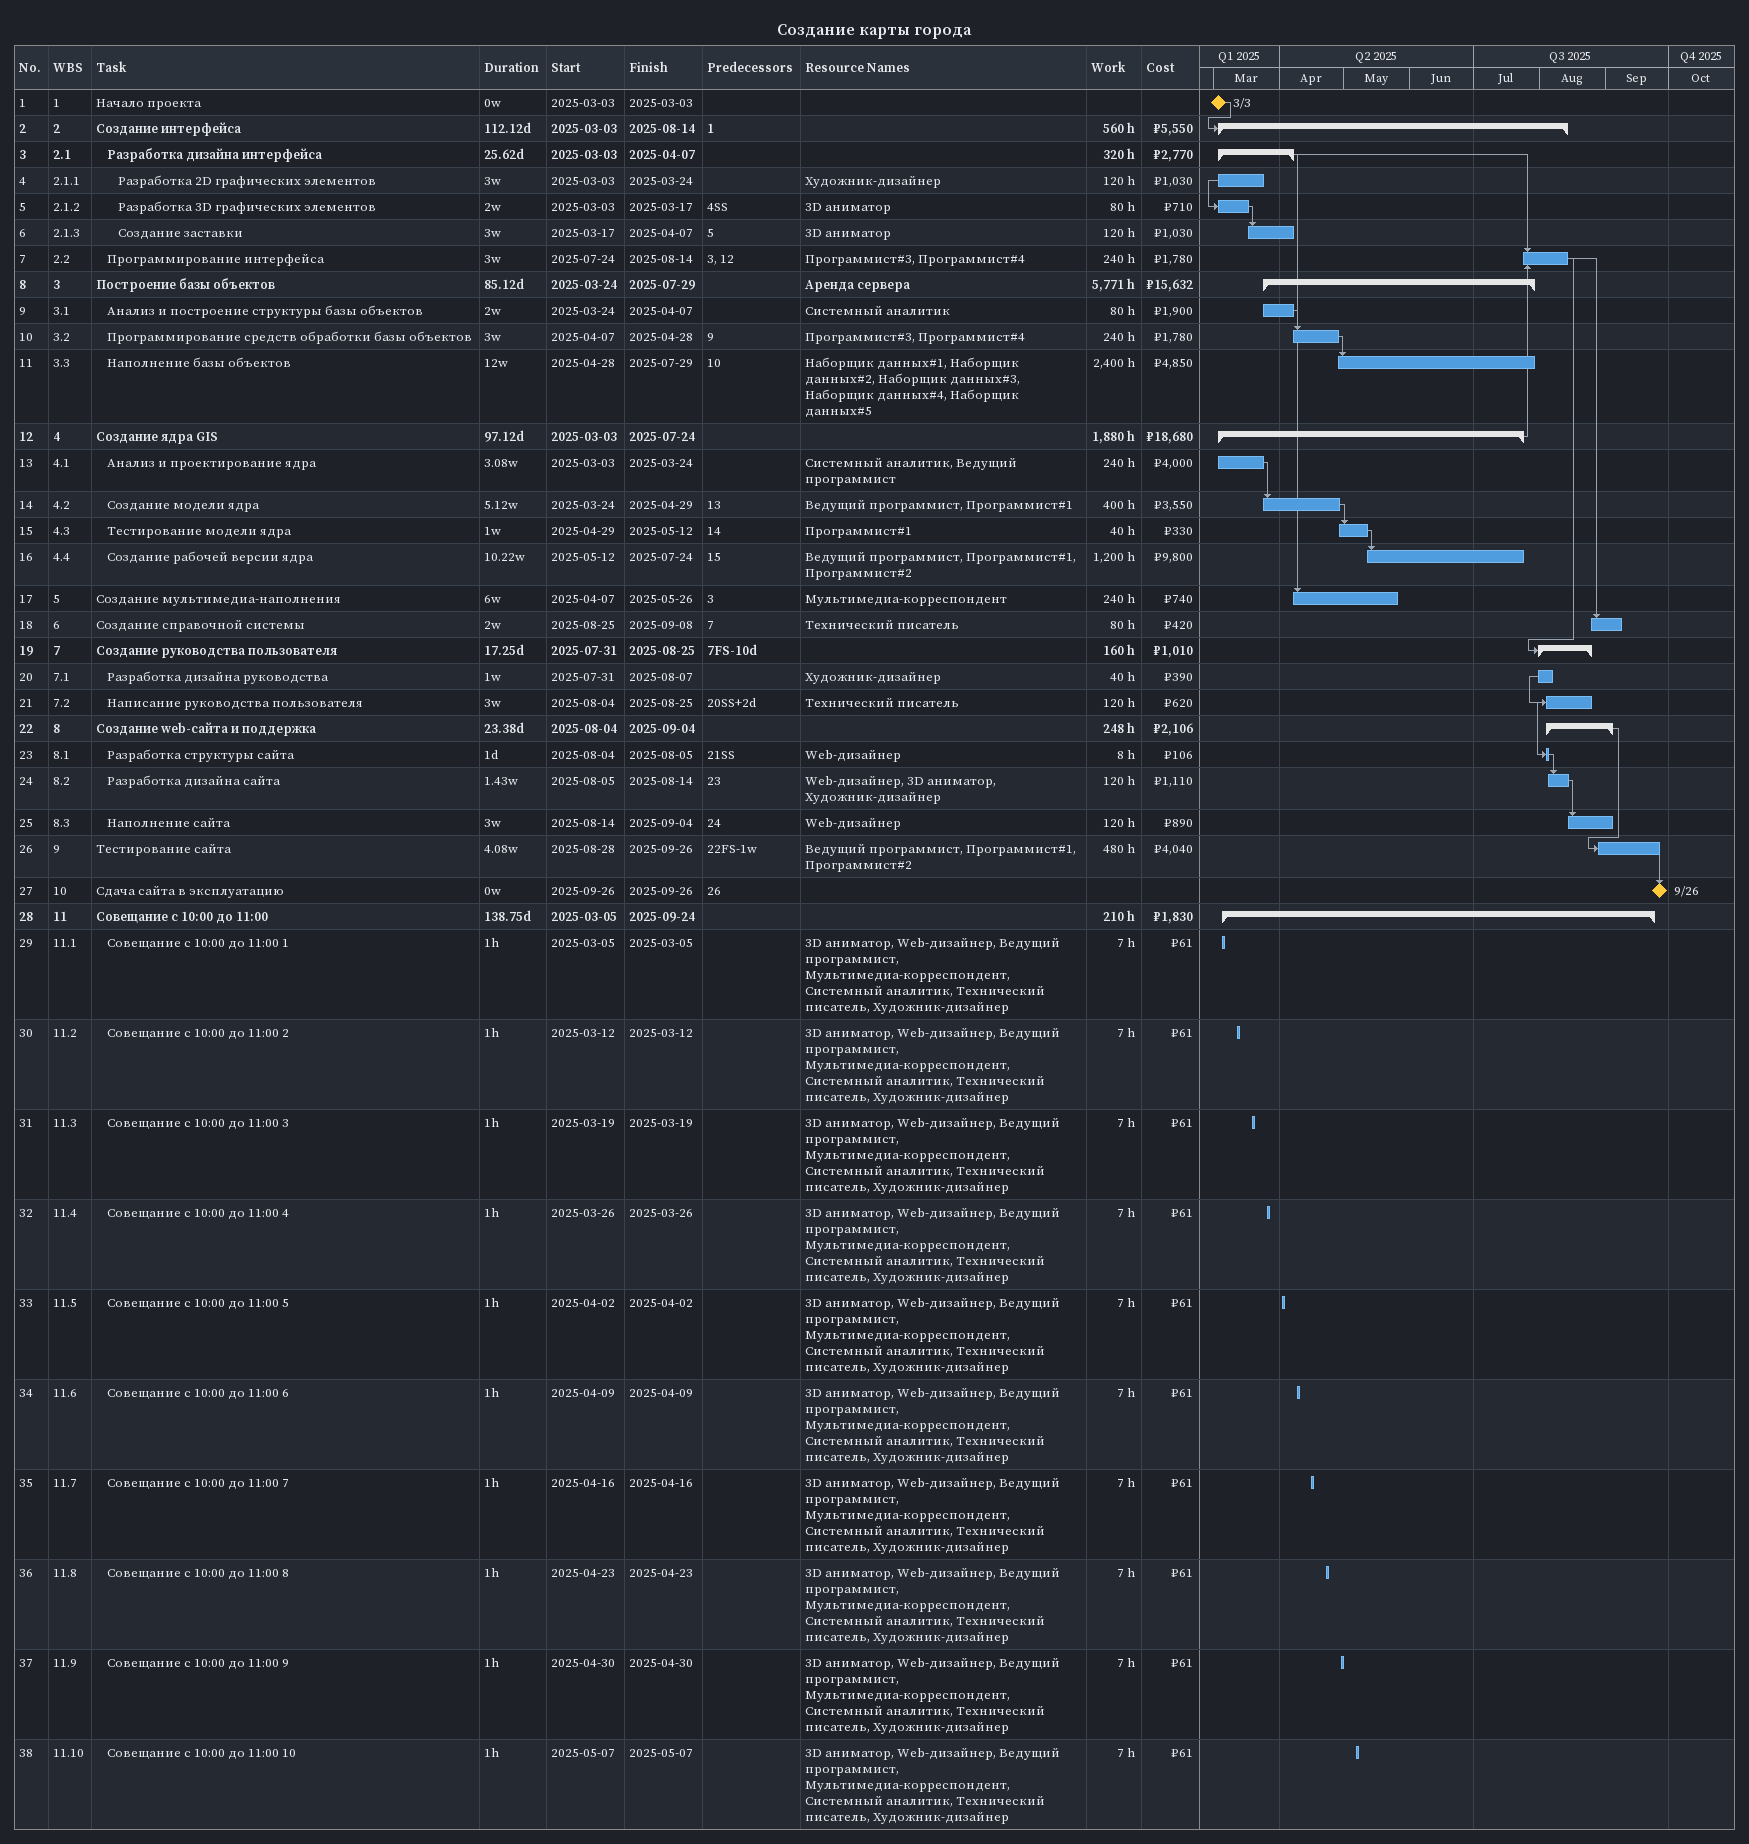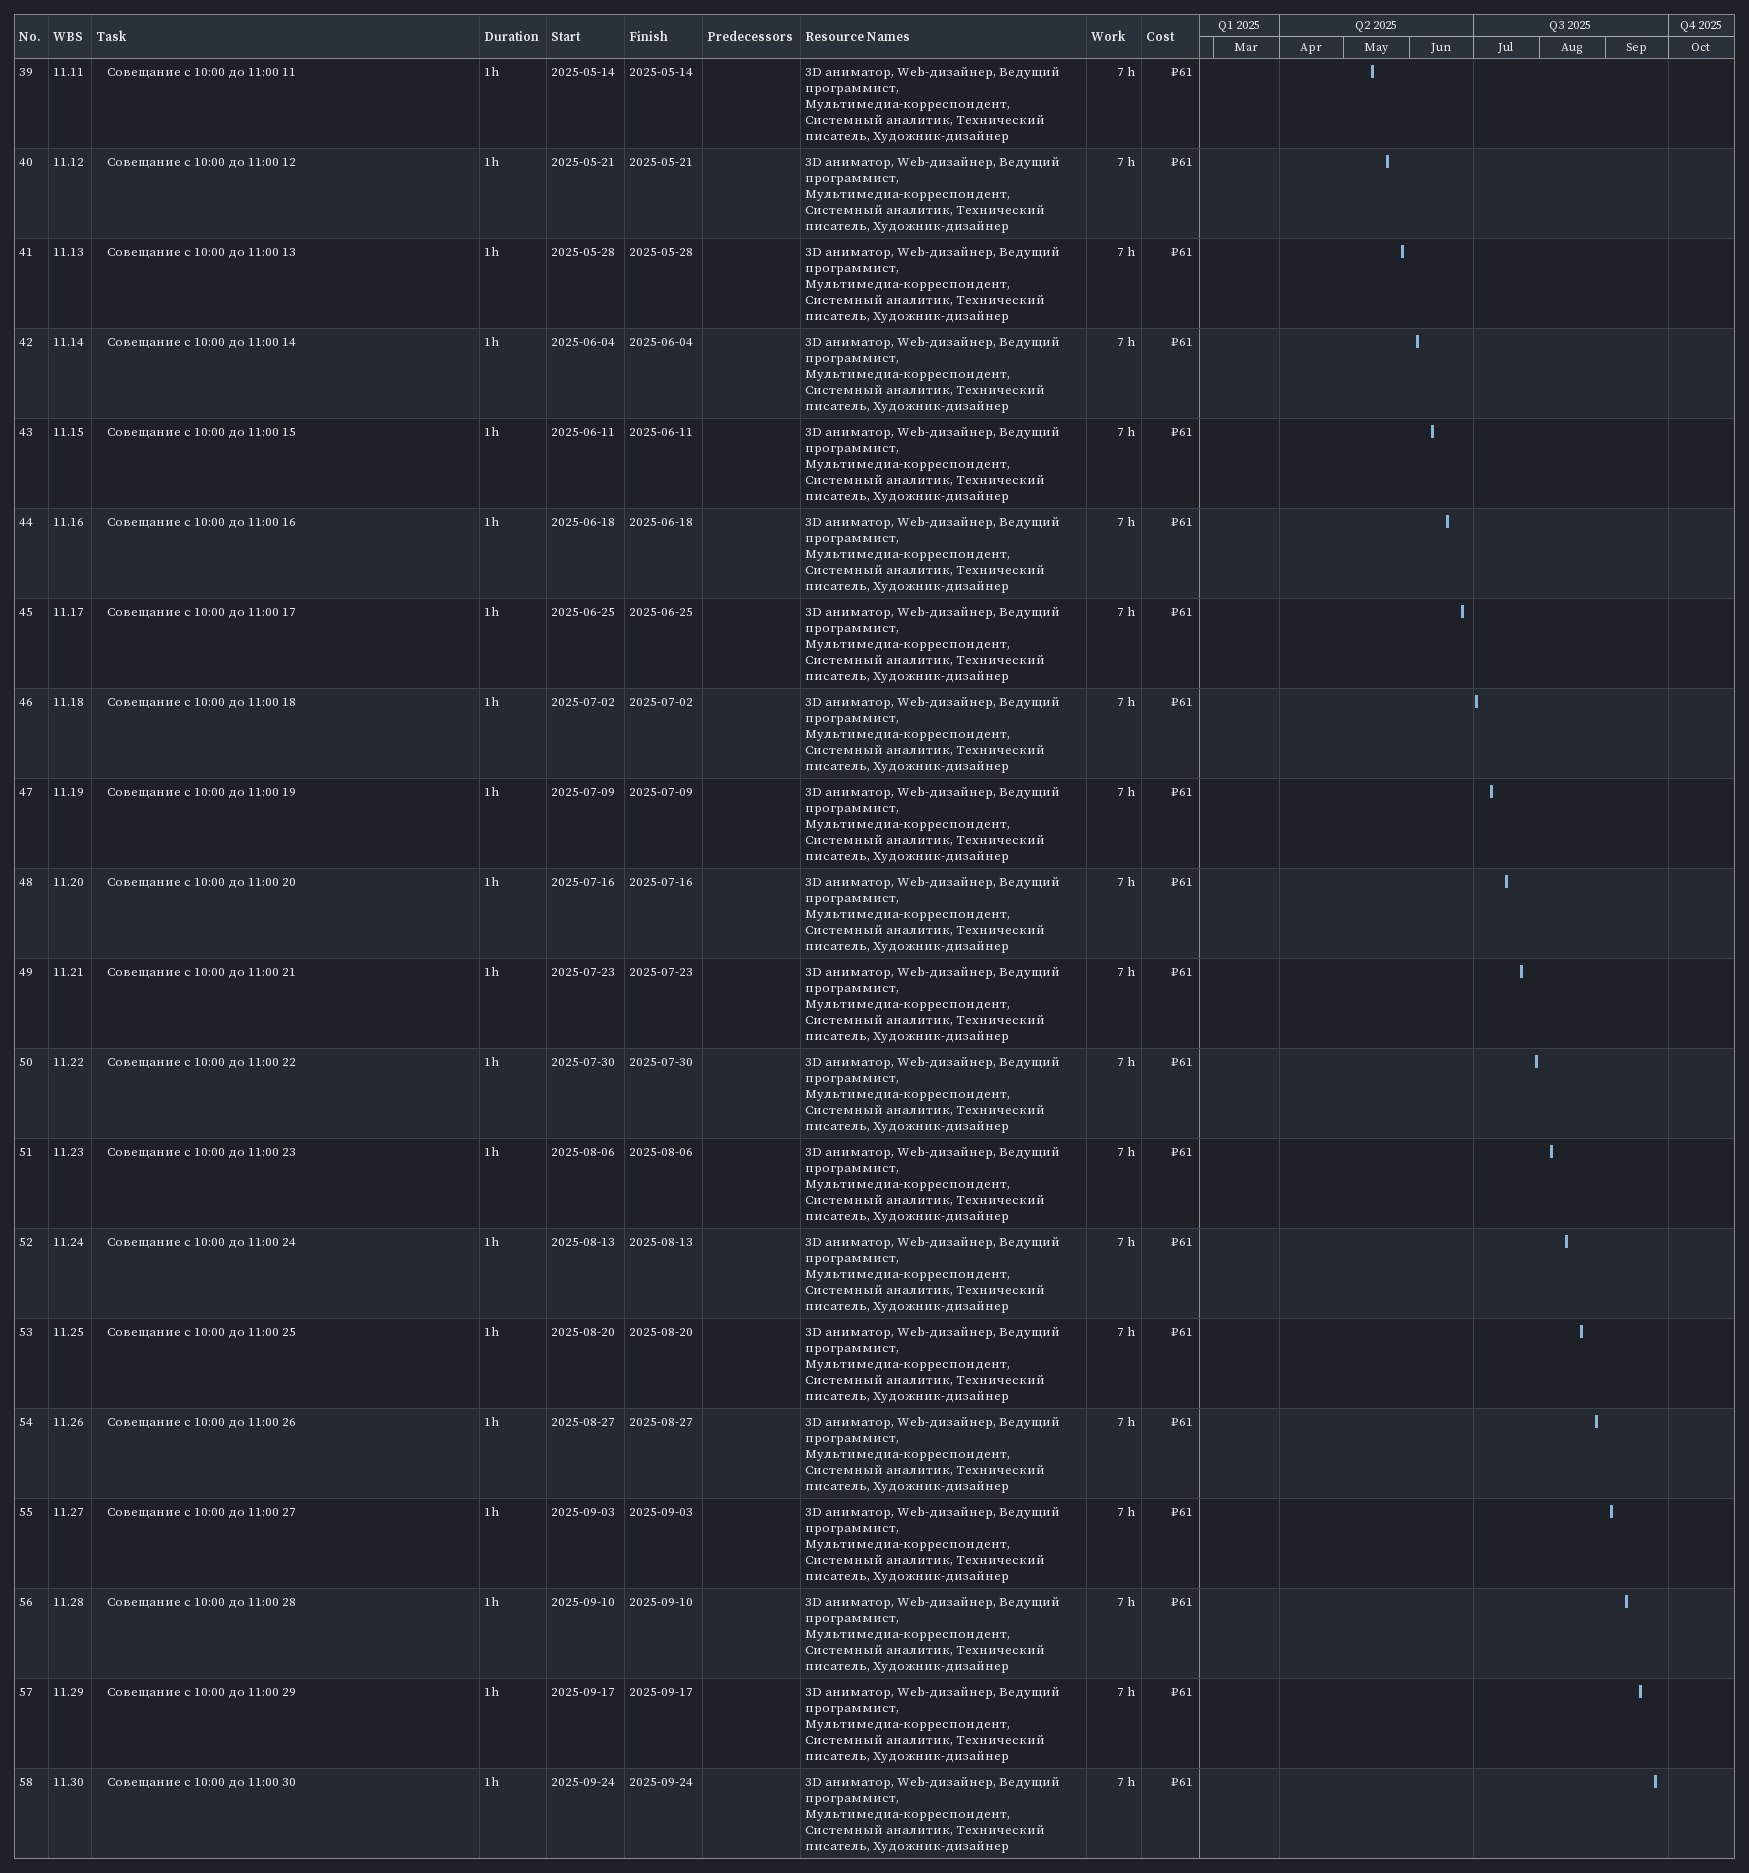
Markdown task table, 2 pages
Создание карты города

| ID | WBS | Task | Duration | Start | Finish | Predecessors | Resources | Work (h) | Cost (₽) |
|---|---|---|---|---|---|---|---|---|---|
| 1 | 1 | Начало проекта | 0w | 2025-03-03 | 2025-03-03 |  |  |  |  |
| 2 | 2 | **Создание интерфейса** | 112.12d | 2025-03-03 | 2025-08-14 | 1 |  | 560 | 5550 |
| 3 | 2.1 | **Разработка дизайна интерфейса** | 25.62d | 2025-03-03 | 2025-04-07 |  |  | 320 | 2770 |
| 4 | 2.1.1 | Разработка 2D графических элементов | 3w | 2025-03-03 | 2025-03-24 |  | Художник-дизайнер | 120 | 1030 |
| 5 | 2.1.2 | Разработка 3D графических элементов | 2w | 2025-03-03 | 2025-03-17 | 4SS | 3D аниматор | 80 | 710 |
| 6 | 2.1.3 | Создание заставки | 3w | 2025-03-17 | 2025-04-07 | 5 | 3D аниматор | 120 | 1030 |
| 7 | 2.2 | Программирование интерфейса | 3w | 2025-07-24 | 2025-08-14 | 3, 12 | Программист#3, Программист#4 | 240 | 1780 |
| 8 | 3 | **Построение базы объектов** | 85.12d | 2025-03-24 | 2025-07-29 |  | Аренда сервера | 5771 | 15632 |
| 9 | 3.1 | Анализ и построение структуры базы объектов | 2w | 2025-03-24 | 2025-04-07 |  | Системный аналитик | 80 | 1900 |
| 10 | 3.2 | Программирование средств обработки базы объектов | 3w | 2025-04-07 | 2025-04-28 | 9 | Программист#3, Программист#4 | 240 | 1780 |
| 11 | 3.3 | Наполнение базы объектов | 12w | 2025-04-28 | 2025-07-29 | 10 | Наборщик данных#1, Наборщик данных#2, Наборщик данных#3, Наборщик данных#4, Наборщик данных#5 | 2400 | 4850 |
| 12 | 4 | **Создание ядра GIS** | 97.12d | 2025-03-03 | 2025-07-24 |  |  | 1880 | 18680 |
| 13 | 4.1 | Анализ и проектирование ядра | 3.08w | 2025-03-03 | 2025-03-24 |  | Системный аналитик, Ведущий программист | 240 | 4000 |
| 14 | 4.2 | Создание модели ядра | 5.12w | 2025-03-24 | 2025-04-29 | 13 | Ведущий программист, Программист#1 | 400 | 3550 |
| 15 | 4.3 | Тестирование модели ядра | 1w | 2025-04-29 | 2025-05-12 | 14 | Программист#1 | 40 | 330 |
| 16 | 4.4 | Создание рабочей версии ядра | 10.22w | 2025-05-12 | 2025-07-24 | 15 | Ведущий программист, Программист#1, Программист#2 | 1200 | 9800 |
| 17 | 5 | Создание мультимедиа-наполнения | 6w | 2025-04-07 | 2025-05-26 | 3 | Мультимедиа-корреспондент | 240 | 740 |
| 18 | 6 | Создание справочной системы | 2w | 2025-08-25 | 2025-09-08 | 7 | Технический писатель | 80 | 420 |
| 19 | 7 | **Создание руководства пользователя** | 17.25d | 2025-07-31 | 2025-08-25 | 7FS-10d |  | 160 | 1010 |
| 20 | 7.1 | Разработка дизайна руководства | 1w | 2025-07-31 | 2025-08-07 |  | Художник-дизайнер | 40 | 390 |
| 21 | 7.2 | Написание руководства пользователя | 3w | 2025-08-04 | 2025-08-25 | 20SS+2d | Технический писатель | 120 | 620 |
| 22 | 8 | **Создание web-сайта и поддержка** | 23.38d | 2025-08-04 | 2025-09-04 |  |  | 248 | 2106 |
| 23 | 8.1 | Разработка структуры сайта | 1d | 2025-08-04 | 2025-08-05 | 21SS | Web-дизайнер | 8 | 106 |
| 24 | 8.2 | Разработка дизайна сайта | 1.43w | 2025-08-05 | 2025-08-14 | 23 | Web-дизайнер, 3D аниматор, Художник-дизайнер | 120 | 1110 |
| 25 | 8.3 | Наполнение сайта | 3w | 2025-08-14 | 2025-09-04 | 24 | Web-дизайнер | 120 | 890 |
| 26 | 9 | Тестирование сайта | 4.08w | 2025-08-28 | 2025-09-26 | 22FS-1w | Ведущий программист, Программист#1, Программист#2 | 480 | 4040 |
| 27 | 10 | Сдача сайта в эксплуатацию | 0w | 2025-09-26 | 2025-09-26 | 26 |  |  |  |
| 28 | 11 | **Совещание с 10:00 до 11:00** | 138.75d | 2025-03-05 | 2025-09-24 |  |  | 210 | 1830 |
| 29 | 11.1 | Совещание с 10:00 до 11:00 1 | 1h | 2025-03-05 | 2025-03-05 |  | 3D аниматор, Web-дизайнер, Ведущий программист, Мультимедиа-корреспондент, Системный аналитик, Технический писатель, Художник-дизайнер | 7 | 61 |
| 30 | 11.2 | Совещание с 10:00 до 11:00 2 | 1h | 2025-03-12 | 2025-03-12 |  | 3D аниматор, Web-дизайнер, Ведущий программист, Мультимедиа-корреспондент, Системный аналитик, Технический писатель, Художник-дизайнер | 7 | 61 |
| 31 | 11.3 | Совещание с 10:00 до 11:00 3 | 1h | 2025-03-19 | 2025-03-19 |  | 3D аниматор, Web-дизайнер, Ведущий программист, Мультимедиа-корреспондент, Системный аналитик, Технический писатель, Художник-дизайнер | 7 | 61 |
| 32 | 11.4 | Совещание с 10:00 до 11:00 4 | 1h | 2025-03-26 | 2025-03-26 |  | 3D аниматор, Web-дизайнер, Ведущий программист, Мультимедиа-корреспондент, Системный аналитик, Технический писатель, Художник-дизайнер | 7 | 61 |
| 33 | 11.5 | Совещание с 10:00 до 11:00 5 | 1h | 2025-04-02 | 2025-04-02 |  | 3D аниматор, Web-дизайнер, Ведущий программист, Мультимедиа-корреспондент, Системный аналитик, Технический писатель, Художник-дизайнер | 7 | 61 |
| 34 | 11.6 | Совещание с 10:00 до 11:00 6 | 1h | 2025-04-09 | 2025-04-09 |  | 3D аниматор, Web-дизайнер, Ведущий программист, Мультимедиа-корреспондент, Системный аналитик, Технический писатель, Художник-дизайнер | 7 | 61 |
| 35 | 11.7 | Совещание с 10:00 до 11:00 7 | 1h | 2025-04-16 | 2025-04-16 |  | 3D аниматор, Web-дизайнер, Ведущий программист, Мультимедиа-корреспондент, Системный аналитик, Технический писатель, Художник-дизайнер | 7 | 61 |
| 36 | 11.8 | Совещание с 10:00 до 11:00 8 | 1h | 2025-04-23 | 2025-04-23 |  | 3D аниматор, Web-дизайнер, Ведущий программист, Мультимедиа-корреспондент, Системный аналитик, Технический писатель, Художник-дизайнер | 7 | 61 |
| 37 | 11.9 | Совещание с 10:00 до 11:00 9 | 1h | 2025-04-30 | 2025-04-30 |  | 3D аниматор, Web-дизайнер, Ведущий программист, Мультимедиа-корреспондент, Системный аналитик, Технический писатель, Художник-дизайнер | 7 | 61 |
| 38 | 11.10 | Совещание с 10:00 до 11:00 10 | 1h | 2025-05-07 | 2025-05-07 |  | 3D аниматор, Web-дизайнер, Ведущий программист, Мультимедиа-корреспондент, Системный аналитик, Технический писатель, Художник-дизайнер | 7 | 61 |
| 39 | 11.11 | Совещание с 10:00 до 11:00 11 | 1h | 2025-05-14 | 2025-05-14 |  | 3D аниматор, Web-дизайнер, Ведущий программист, Мультимедиа-корреспондент, Системный аналитик, Технический писатель, Художник-дизайнер | 7 | 61 |
| 40 | 11.12 | Совещание с 10:00 до 11:00 12 | 1h | 2025-05-21 | 2025-05-21 |  | 3D аниматор, Web-дизайнер, Ведущий программист, Мультимедиа-корреспондент, Системный аналитик, Технический писатель, Художник-дизайнер | 7 | 61 |
| 41 | 11.13 | Совещание с 10:00 до 11:00 13 | 1h | 2025-05-28 | 2025-05-28 |  | 3D аниматор, Web-дизайнер, Ведущий программист, Мультимедиа-корреспондент, Системный аналитик, Технический писатель, Художник-дизайнер | 7 | 61 |
| 42 | 11.14 | Совещание с 10:00 до 11:00 14 | 1h | 2025-06-04 | 2025-06-04 |  | 3D аниматор, Web-дизайнер, Ведущий программист, Мультимедиа-корреспондент, Системный аналитик, Технический писатель, Художник-дизайнер | 7 | 61 |
| 43 | 11.15 | Совещание с 10:00 до 11:00 15 | 1h | 2025-06-11 | 2025-06-11 |  | 3D аниматор, Web-дизайнер, Ведущий программист, Мультимедиа-корреспондент, Системный аналитик, Технический писатель, Художник-дизайнер | 7 | 61 |
| 44 | 11.16 | Совещание с 10:00 до 11:00 16 | 1h | 2025-06-18 | 2025-06-18 |  | 3D аниматор, Web-дизайнер, Ведущий программист, Мультимедиа-корреспондент, Системный аналитик, Технический писатель, Художник-дизайнер | 7 | 61 |
| 45 | 11.17 | Совещание с 10:00 до 11:00 17 | 1h | 2025-06-25 | 2025-06-25 |  | 3D аниматор, Web-дизайнер, Ведущий программист, Мультимедиа-корреспондент, Системный аналитик, Технический писатель, Художник-дизайнер | 7 | 61 |
| 46 | 11.18 | Совещание с 10:00 до 11:00 18 | 1h | 2025-07-02 | 2025-07-02 |  | 3D аниматор, Web-дизайнер, Ведущий программист, Мультимедиа-корреспондент, Системный аналитик, Технический писатель, Художник-дизайнер | 7 | 61 |
| 47 | 11.19 | Совещание с 10:00 до 11:00 19 | 1h | 2025-07-09 | 2025-07-09 |  | 3D аниматор, Web-дизайнер, Ведущий программист, Мультимедиа-корреспондент, Системный аналитик, Технический писатель, Художник-дизайнер | 7 | 61 |
| 48 | 11.20 | Совещание с 10:00 до 11:00 20 | 1h | 2025-07-16 | 2025-07-16 |  | 3D аниматор, Web-дизайнер, Ведущий программист, Мультимедиа-корреспондент, Системный аналитик, Технический писатель, Художник-дизайнер | 7 | 61 |
| 49 | 11.21 | Совещание с 10:00 до 11:00 21 | 1h | 2025-07-23 | 2025-07-23 |  | 3D аниматор, Web-дизайнер, Ведущий программист, Мультимедиа-корреспондент, Системный аналитик, Технический писатель, Художник-дизайнер | 7 | 61 |
| 50 | 11.22 | Совещание с 10:00 до 11:00 22 | 1h | 2025-07-30 | 2025-07-30 |  | 3D аниматор, Web-дизайнер, Ведущий программист, Мультимедиа-корреспондент, Системный аналитик, Технический писатель, Художник-дизайнер | 7 | 61 |
| 51 | 11.23 | Совещание с 10:00 до 11:00 23 | 1h | 2025-08-06 | 2025-08-06 |  | 3D аниматор, Web-дизайнер, Ведущий программист, Мультимедиа-корреспондент, Системный аналитик, Технический писатель, Художник-дизайнер | 7 | 61 |
| 52 | 11.24 | Совещание с 10:00 до 11:00 24 | 1h | 2025-08-13 | 2025-08-13 |  | 3D аниматор, Web-дизайнер, Ведущий программист, Мультимедиа-корреспондент, Системный аналитик, Технический писатель, Художник-дизайнер | 7 | 61 |
| 53 | 11.25 | Совещание с 10:00 до 11:00 25 | 1h | 2025-08-20 | 2025-08-20 |  | 3D аниматор, Web-дизайнер, Ведущий программист, Мультимедиа-корреспондент, Системный аналитик, Технический писатель, Художник-дизайнер | 7 | 61 |
| 54 | 11.26 | Совещание с 10:00 до 11:00 26 | 1h | 2025-08-27 | 2025-08-27 |  | 3D аниматор, Web-дизайнер, Ведущий программист, Мультимедиа-корреспондент, Системный аналитик, Технический писатель, Художник-дизайнер | 7 | 61 |
| 55 | 11.27 | Совещание с 10:00 до 11:00 27 | 1h | 2025-09-03 | 2025-09-03 |  | 3D аниматор, Web-дизайнер, Ведущий программист, Мультимедиа-корреспондент, Системный аналитик, Технический писатель, Художник-дизайнер | 7 | 61 |
| 56 | 11.28 | Совещание с 10:00 до 11:00 28 | 1h | 2025-09-10 | 2025-09-10 |  | 3D аниматор, Web-дизайнер, Ведущий программист, Мультимедиа-корреспондент, Системный аналитик, Технический писатель, Художник-дизайнер | 7 | 61 |
| 57 | 11.29 | Совещание с 10:00 до 11:00 29 | 1h | 2025-09-17 | 2025-09-17 |  | 3D аниматор, Web-дизайнер, Ведущий программист, Мультимедиа-корреспондент, Системный аналитик, Технический писатель, Художник-дизайнер | 7 | 61 |
| 58 | 11.30 | Совещание с 10:00 до 11:00 30 | 1h | 2025-09-24 | 2025-09-24 |  | 3D аниматор, Web-дизайнер, Ведущий программист, Мультимедиа-корреспондент, Системный аналитик, Технический писатель, Художник-дизайнер | 7 | 61 |
